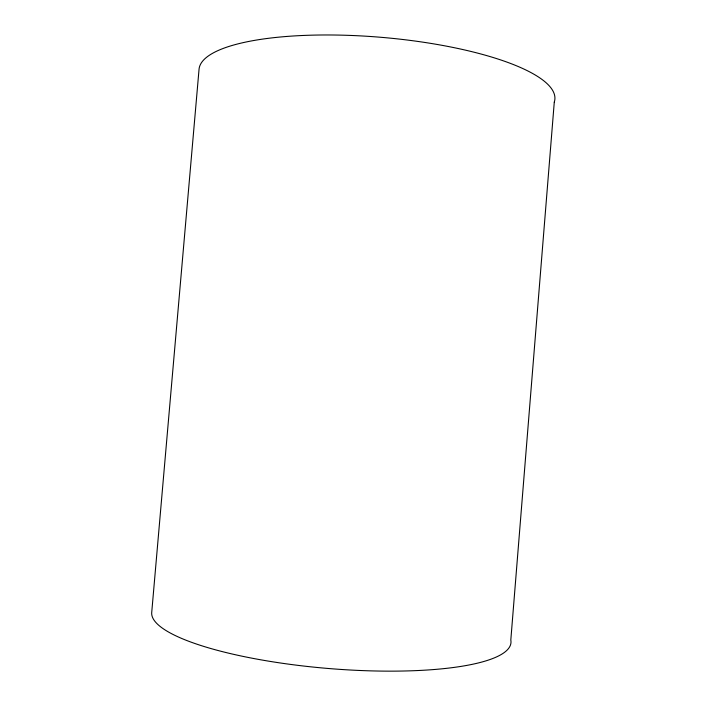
<?xml version="1.0" encoding="UTF-8"?>
<svg xmlns="http://www.w3.org/2000/svg" width="706" height="706" viewBox="0 0 706 706"><rect width="100%" height="100%" fill="white"/><g stroke="black" fill="none" stroke-linecap="round" stroke-linejoin="round"><path stroke-width="1.06" d="M554.281 102.105L510.809 640.033A180.259 40.992 4.8 0 1 333.594 668.909A180.259 40.992 4.8 0 1 151.719 612.481L199.048 69.285A178.539 47.125 4.8 0 1 386.544 37.789A178.539 47.125 4.8 0 1 554.281 102.105"/></g></svg>
